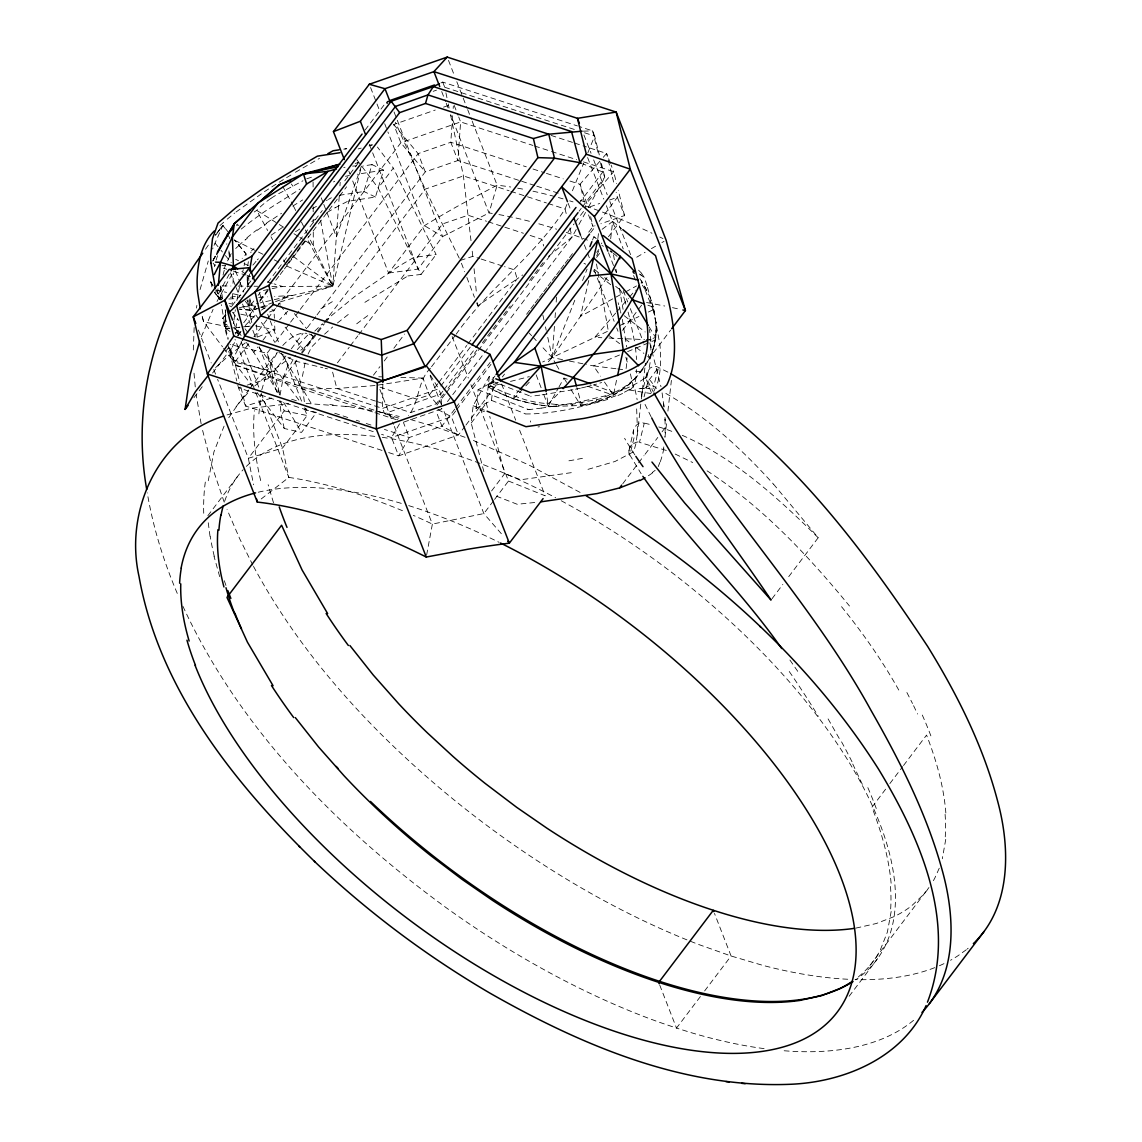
<?xml version="1.0" encoding="UTF-8"?>
<svg xmlns="http://www.w3.org/2000/svg" width="1142" height="1142" viewBox="0 0 1142 1142"><rect width="100%" height="100%" fill="white"/><g stroke="black" fill="none" stroke-linecap="round" stroke-linejoin="round"><path stroke-width="0.75" stroke-dasharray="5 3.75" d="M248.199 282.488L247.814 286.799L247.2 274.237M665.229 427.893L664.929 436.715M382.827 384.197L382.541 408.422L384.554 413.604L397.759 419.428M211.87 286.899L210.456 278.348M212.598 373.034L232.254 347.068L232.297 344.427M232.611 293.708L232.226 304.043A104.636 48.863 -77.3 0 1 228.172 303.044M232.997 283.373L233.382 273.038M258.891 413.832L260.89 394.333M220.791 286.813L220.92 300.132M554.027 406.438L580.721 405.467C621.548 400.685 660.775 365.197 655.879 321.958L653.438 307.169L651.054 300.189A92.716 50.591 45.9 0 0 645.044 287.099L639.263 277.706M280.047 395.189L283.059 378.416L296.863 360.187M339.217 196.424L332.807 286.185L277.449 302.758M339.959 185.846L340.202 182.32M452.66 115.727L450.79 142.265L457.899 160.508L519.995 180.721M453.174 108.49L453.345 106.078M554.441 326.355L552.2 357.574L555.554 363.427M555.055 317.69L555.554 310.752M556.183 302.088L556.554 296.877M655.694 322.729A86.92 64.923 -52 0 0 654.009 313.179L653.624 308.326M194.154 327.511L193.241 352.05M302.402 376.432L305.499 360.815M218.008 288.812L217.365 295.864A104.636 48.863 -77.3 0 0 221.591 299.632M587.987 469.348L614.967 461.496L633.724 451.704L636.137 442.882L637.507 431.705L636.565 406.552M891.174 911.459L887.391 932.072L880.239 950.158A391.806 180.75 37.1 0 1 856.286 978.494M945.747 839.37L942.307 858.755M582.135 402.612L581.878 405.21L583.833 404.768M245.973 255.394L246.115 254.024L234.424 239.877L246.115 253.938L242.175 258.406M233.582 323.8L233.853 321.316M484.394 411.691L476.014 408.408L478.113 389.65L493.587 381.642L530.473 396.231M476.014 408.408L491.488 400.385L493.587 381.642M208.258 480.739L213.939 451.875L224.075 426.137M483.837 471.546L471.203 423.068L473.159 405.738L489.333 376.275L493.63 377.959M487.434 407.523L486.292 403.126L489.333 376.275M495 375.961L488.576 384.44L488.291 387.067C507.091 398.33 528.503 404.111 550.173 406.324M553.556 406.424L548.231 406.252L546.504 393.405M597.866 238.592L598.437 233.568M610.67 238.792L612.64 221.462L621.648 228.7M598.451 400.813A80.497 35.202 -10.5 0 0 613.44 395.232L616.78 378.987M641.204 283.43L641.49 280.789L648.313 293.694M644.645 365.583L642.161 369.351L641.861 371.992L634.966 371.121M640.776 404.082L637.179 435.844M641.361 398.943L645.416 363.227M646.715 362.442L649.441 358.802A74.444 45.523 -40.7 0 0 655.18 340.059L655.879 334.263M664.944 437.429L666.814 420.927M667.913 411.106L671.396 380.386M653.438 310.838L644.802 289.097L645.044 287.099M233.996 320.074L235.352 309.753M593.897 384.997L613.739 392.605A80.197 77.299 -79.6 0 1 599.336 399.058L572.328 404.182A92.716 91.917 -40.1 0 1 556.211 404.454L555.968 406.466L550.658 406.352M666.3 450.448L639.477 442.354L644.117 423.853C640.762 418.386 629.328 429.863 634.552 435.673L629.87 455.058L641.133 473.702M241.105 335.52L235.809 328.511L237.436 318.19M196.438 308.097L196.881 305.385M663.816 446.879L663.573 448.321M236.851 300.574L239.763 285.486M426.637 554.969L432.375 524.092L394.133 426.009M656.65 388.366C649.755 381.1 639.149 389.907 642.232 398.287M249.084 276.835L249.713 273.994M244.731 262.631L244.088 265.658M239.806 285.3L240.377 282.574M261.718 389.964L268.042 369.294L277.549 352.036M243.246 269.541L242.846 271.325M628.957 450.519L633.453 430.891M588.744 280.475L580.464 316.363L552.2 357.574L547.618 362.514M493.658 379.972L488.291 387.067A111.873 49.534 20.4 0 0 513.5 398.929L514.228 395.803L518.911 390.65M200.078 289.554L208.272 260.99M360.601 169.53L332.807 286.185L260.105 302.93M667.899 372.135L656.407 366.454L653.352 366.439L650.141 368.024L647.071 372.449L642.075 393.276M571.928 405.824L572.328 404.182M644.059 396.874L647.942 381.485L658.591 367.41L653.538 386.753M283.102 378.273L287.841 365.74M430.463 368.181C417.372 380.928 419.728 401.47 408.565 415.517M339.231 195.325L363.884 191.499L372.007 164.591L383.569 170.129L375.461 197.038L349.88 200.992M224.403 268.327L225.345 265.515M647.071 372.449L646.843 379.101L653.167 391.606M361.414 166.104L336.405 236.951L326.94 212.512M629.37 448.949L629.656 448.221A14.175 12.562 34.1 0 1 632.782 444.081L633.41 443.596M646.857 375.946L646.886 375.861A83.523 71.475 6.5 0 0 649.884 363.855L650.226 361.843A129.489 110.817 6.5 0 0 650.94 351.765L650.769 342.472A206.574 176.782 6.5 0 0 650.283 335.976L649.527 329.438M659.876 462.424L658.22 466.621M201.32 336.804L213.083 309.396M212.64 248.927L212.997 248M650.169 302.444L651.054 300.189M939.252 868.206L934.813 878.07A395.617 182.534 37.1 0 1 932.514 882.166M574.811 300.232L552.2 357.574L542.621 362M582.563 280.575L587.088 269.098M592.541 240.034L593.84 236.765L597.08 238.492M596.738 255.779L599.222 249.527M601.491 243.803L601.82 242.989M214.054 245.316L222.876 225.402L228.657 232.583M566.889 204.432L565.047 209C534.856 256.065 487.991 288.583 456.229 334.135M572.442 190.757L583.548 163.406M587.859 152.771L594.654 136.055L592.627 130.873L579.151 126.491M308.055 354.106L311.666 346.925L320.388 338.089M232.254 347.068L236.151 339.345M241.704 341.758L232.64 359.644L234.667 364.84L302.13 389.008L373.277 412.148M217.009 301.445L232.74 272.867M213.154 260.176L215.167 256.365M596.01 401.57L596.952 399.814M229.356 273.966L217.365 295.864L215.367 293.565A92.716 30.477 -76.2 0 1 214.639 292.495M576.196 229.499L572.113 236.965L447.336 401.798M578.923 224.517L585.732 212.069M588.458 207.102L604.817 177.224L601.434 163.506M513.943 399.043A105.349 43.025 9.9 0 0 548.231 406.267L558.153 388.437M558.98 386.967L563.948 378.059L568.902 379.772M213.097 260.419L215.767 255.808M399.514 423.839L391.535 437.586L398.658 455.829L458.442 434.974L464.865 426.48M228.743 417.729L238.464 403.654L248.942 391.706M238.293 335.648L241.333 330.894M311.538 339.488L311.852 338.974A8.508 2.313 -44.4 0 0 312.894 335.691M642.161 369.351L631.869 382.013A74.444 36.33 -25.3 0 1 613.425 395.232L587.045 386.067M645.059 364.955L645.887 363.698M287.741 311.252L279.59 319.774M205.503 249.227L210.214 242.432M607.002 277.549L580.464 316.363L624.074 292.723M231.255 253.738L230.527 254.723M215.524 234.981L216.281 233.982M217.037 232.954L218.779 230.627M219.021 230.299L222.833 225.431M215.453 235.295L216.124 234.41M216.794 233.539L222.861 225.488L227.144 230.955M225.688 314.221L222.476 318.475L227.558 339.06M232.069 305.799L251.426 280.218M365.112 130.031L385.496 103.094M226.644 320.831L224.489 323.657L228.314 339.103M253.824 301.003L249.541 306.656A115.385 70.005 -72.5 0 1 239.563 306.042M258.092 295.35L260.233 292.523M267.728 282.631L322.301 210.542M344.77 180.85L358.674 162.478A113.572 12.034 -11.9 0 0 356.39 162.649M267.371 305.77L252.282 310.281A111.873 17.63 -6.9 0 1 239.377 309.125L252.282 310.281L255.508 306.027M259.805 300.332L267.328 290.396M286.699 264.816L289.925 260.547M290.996 259.134L296.306 252.111M297.363 250.726L300.517 246.544M301.574 245.145L304.743 240.976M235.138 334.035L239.42 328.382M243.717 322.715L255.494 307.141M259.776 301.474L268.356 290.154M275.85 280.247L279.076 275.993M280.147 274.58L283.359 270.34M284.429 268.927L287.641 264.673M288.712 263.26L291.924 259.006M292.994 257.592L296.221 253.353M297.291 251.925L346.583 186.817M225.83 351.194L231.098 344.227M237.422 335.862L241.647 330.295M193.926 397.702L202.776 386.025M248.685 343.785L234.752 362.2L239.749 382.427M266.9 319.731L254.038 336.719L258.092 333.892M267.97 318.304L275.465 308.397M276.535 306.984L400.842 142.779L460.626 121.923L532.957 145.448M277.663 392.363L253.824 352.336L257.849 347.025M262.874 340.373L268.912 332.393L260.333 321.045M407.88 275.95L421.055 274.451L378.202 188.002L393.305 168.074L377.417 147.047M270.254 349.052L267.028 353.292L272.938 377.217L280.061 395.46L274.151 371.55L267.028 353.292L230.099 344.527M275.607 341.972L289.54 323.557M290.61 322.144L299.19 310.824M300.26 309.396L418.158 153.642L450.79 142.265L526.305 166.832M236.109 406.723L248.785 389.979M249.841 388.58L277.32 352.278M285.943 355.961L274.151 371.55L234.752 362.2L228.928 347.268M291.296 348.881L303.087 333.307M307.369 327.654L315.949 316.32M317.019 314.906L425.267 171.885L457.899 160.508L460.626 121.923L458.684 116.941M301.517 352.507L323.015 324.1M324.1 322.672L425.167 189.158L463.409 175.925L509.146 190.814M302.159 353.178L324.442 323.743M325.499 322.344L331.665 315.478L355.89 295.592L398.986 266.115L413.789 257.421L436.13 254.538L393.305 168.074M280.375 401.028L284.23 410.892L248.371 458.27A748.21 48.535 72.5 0 0 252.496 479.212L253.624 484.75M352.692 180.964L388.58 273.038L424.439 225.659A748.21 526.533 -17.2 0 1 460.226 204.761L497.141 185.19A400.685 184.861 37.1 0 1 510.745 187.017M207.844 515.727L237.408 476.657M337.404 362.87L349.209 347.282M350.28 345.869L357.789 335.934M358.873 334.52L442.582 223.932L468.034 215.238L486.506 221.248M304.571 408.879L307.169 415.531L282.531 448.078L248.371 458.27L217.608 379.344M388.58 273.038L418.001 269.098L442.639 236.565L489.004 212.954A400.685 184.861 37.1 0 1 492.288 213.454M257.078 392.491L284.287 428.493L301.502 432.404L316.577 412.476M421.055 274.451L436.13 254.538M373.491 375.147L379.929 366.639M384.212 360.986L388.508 355.319M393.862 348.239L404.582 334.064M431.533 366.753L455.158 335.548M437.814 383.712L429.249 395.046L416.759 399.129L380.029 387.181M438.899 382.299L466.764 345.469M467.835 344.056L517.155 278.905L522.708 274.951M440.855 385.996L470.875 346.326M579.208 203.219L602.79 172.042L600.249 161.75M442.868 391.178L440.726 394.019L384.554 413.604M443.952 389.765L475.043 348.681M579.08 211.241L581.221 208.401M582.292 206.988L604.817 177.224L602.79 172.042L582.82 163.848M443.724 393.933L436.215 403.854L410.749 412.548L377.174 401.627M448.021 388.266L476.985 349.98M482.352 342.885L510.26 306.027M529.574 280.504L544.606 260.661M436.943 405.053L445.523 393.719M446.593 392.306L574.126 223.803M575.211 222.39L583.776 211.056M454.773 409.136L441.911 426.123L409.279 437.514L384.44 429.421M455.844 407.723L490.146 362.414M526.59 314.264L529.802 310.024M530.873 308.597L534.085 304.357M535.155 302.944L538.382 298.69M539.452 297.277L542.664 293.023M543.735 291.61L546.947 287.356M548.017 285.943L551.229 281.703M552.314 280.29L555.526 276.036M556.597 274.622L559.808 270.368M560.879 268.955L564.091 264.701M565.176 263.288L568.388 259.048M569.458 257.621L572.67 253.381M588.744 232.14L593.041 226.473L595.011 225.788M455.615 411.063L451.333 416.73L391.535 437.586L381.556 434.331M456.686 409.65L490.974 364.355M590.628 232.697L594.911 227.03M599.193 221.377L617.408 197.309L616.166 192.256M465.936 425.067L498.083 382.599M502.38 376.931L504.521 374.105M596.666 252.353L598.808 249.527M608.458 236.779L624.531 215.553L618.279 190.271M471.203 423.068L486.292 403.126M596.595 257.407L600.621 252.082M491.588 490.946L504.664 473.673L489.732 416.345M493.501 500.838L483.851 513.572L432.375 524.092A400.685 184.861 37.1 0 0 413.318 515.356M494.572 499.425L508.49 481.025L470.918 384.668M622.533 330.366L637.536 310.553M638.606 309.139L641.818 304.885M647.671 356.432L649.555 357.946L670.639 330.081M622.79 483.708L644.002 455.672M645.073 454.273L657.806 437.443M662.046 431.847L665.229 427.636L664.901 416.716M772.021 598.736L782.827 584.447M788.722 576.667L818.2 537.725L773.791 484.465M700.389 996.552L676.507 1028.086L660.618 1022.69A470.29 216.966 37.1 0 1 545.876 970.686A464.551 214.339 37.1 0 1 445.837 907.462C336.919 827.979 238.307 727.754 181.764 603.761M704.643 990.913L731.08 955.997L714.478 913.414M885.607 789.193L871.946 807.237C881.71 832.803 889.504 859.483 891.402 886.906M889.875 783.569L902.665 766.653M903.522 765.525L926.562 735.091C936.497 760.615 944.106 787.366 945.976 814.803M869.89 965.59L928.946 887.534M849.12 996.281L877.641 958.595M245.245 325.57L256.95 313.436M654.009 391.092L657.821 382.285A104.093 89.133 7.2 0 0 659.419 374.59L659.748 372.378A139.681 119.639 5.7 0 0 660.576 361.443L660.404 351.565A215.481 184.604 5.8 0 0 659.919 344.727L653.338 308.54M229.656 255.808L228.714 249.855L229.314 256.251L231.469 257.278M229.428 238.635L229.97 237.979L227.244 234.353M599.935 161.179L580.008 184.305L585.917 208.229M603.262 157.325L606.588 153.471L583.034 145.819M615.638 313.108L594.725 337.404L552.2 357.574L541.294 345.969M616.794 311.766L628.414 298.276M629.585 296.92L635.395 290.182M297.277 349.609L300.817 345.612M307.812 344.327L308.369 343.685A14.175 3.797 -44.5 0 0 311.452 339.574M282.759 345.512C288.883 338.931 297.22 331.994 306.855 333.35M252.867 265.087L253.367 264.544A20.028 8.822 -64.5 0 0 255.266 262.26A15.545 6.823 -64.4 0 0 256.479 260.604L257.021 260.076M513.5 398.929L523.55 388.251M525.82 385.853L530.416 380.971M493.986 379.801L488.576 384.44A115.385 112.987 -73.9 0 0 514.228 395.803A104.636 104.193 44.2 0 0 548.531 403.668L560.679 391.135M630.941 389.122L632.154 387.795A20.028 12.262 -80.5 0 0 633.839 385.425A15.545 9.521 -80.6 0 0 634.809 383.669L635.823 378.773A98.084 83.851 4.2 0 0 636.537 372.449L636.651 370.65A140.98 120.438 8 0 0 636.636 369.594M215.581 367.596L228.828 355.619L245.287 342.871M314.807 331.066L322.458 323.786M235.68 248.528L238.521 245.858M254.709 386.01L269.512 373.177L290.382 357.503M226.002 315.221L222.476 318.475L224.489 323.657L228.9 325.998M219.978 225.545L225.988 220.22M324.599 334.149L332.679 326.997M326.655 319.96L328.468 318.332M257.293 259.834L258.377 258.863M245.33 239.863L247.329 238.193M227.215 219.178L234.695 213.054M241.276 229.057L241.504 228.871A129.489 60.041 -37.1 0 1 250.769 221.562L259.519 215.167A206.574 95.785 -37.1 0 1 265.715 210.856L300.003 189.072M967.274 948.973L968.173 948.231M337.461 322.972L350.837 312.451M548.331 256.522L572.113 236.965L569.615 227.087M913.586 1020.306C899.939 1031.726 883.523 1039.477 866.464 1044.302A464.551 214.339 37.1 0 1 793.861 1051.397A470.29 216.966 37.1 0 1 782.056 1050.583M655.165 470.318L652.196 472.574M261.218 498.954L288.84 477.399A400.685 184.861 37.1 0 1 405.41 511.944M966.36 949.701L957.738 955.911A464.637 214.368 37.1 0 1 950.529 960.265M235.966 212.055L263.745 192.156A345.07 160.008 -37.1 0 1 288.755 176.325L294.079 173.099M257.364 230.27L266.643 223.447M645.687 377.488L645.715 377.474A5.225 4.468 6.5 0 0 646.786 376.103M602.134 229.285L612.64 221.462M271.139 235.209L283.858 226.487M300.789 350.194L302.958 348.695L285.1 327.197M270.911 198.394L269.512 199.379A80.497 71.361 -42.6 0 0 256.707 210.399A74.444 65.08 -14.2 0 0 254.209 212.012M364.883 302.33L407.88 275.95M273.166 218.907L279.733 214.468M476.628 302.93L477.713 305.756L517.155 278.905L514.557 269.912L504.536 266.657M271.196 198.208L271.739 197.837A86.92 77.056 -42.6 0 1 281.746 192.056L302.973 180.779M261.39 310.124L263.888 308.554M280.618 213.882L281.517 213.297M295.535 231.712L300.16 228.757M292.737 206.074L302.644 199.95M311.78 221.534L314.992 219.578M295.421 172.299L319.475 158.367M312.551 208.615L316.434 206.331M636.736 257.193L645.116 252.282M327.169 212.369L335.334 207.644M651.411 248.628L655.608 246.201M629.271 389.993L650.997 393.547M335.106 207.787L348.339 200.978M661.903 242.575L664.016 241.362M326.426 200.549L327.411 199.993M328.396 199.422L331.351 197.752M333.521 181.921L334.763 181.221M264.387 308.254L265.401 307.698M625.63 291.867L636.522 285.957M440.969 82.938L442.725 82.096L577.467 125.934M607.358 331.437L594.725 337.404L601.834 337.718M619.978 325.47L638.92 316.52M648.399 312.037L653.138 309.796L653.438 307.169L647.071 304.914M622.576 393.49L616.18 396.274M497.869 382.641L488.291 387.067L500.253 384.026M345.455 176.325L349.352 175.44M619.492 355.019L593.526 365.897L588.358 364.855M627.615 351.622L655.208 340.059A80.497 60.126 -52 0 0 655.822 325.07L655.879 321.958L656.036 324.257A80.183 52.232 55.4 0 1 655.508 337.418L649.056 339.945M269.598 312.023L274.037 310.21L274.38 318.275M257.678 336.961L274.879 329.91L274.551 322.158M622.476 390.007L611.941 393.79A206.574 176.782 6.5 0 1 604.889 395.946L576.639 402.598L541.693 408.079M306.727 178.809L313.065 176.667A104.793 81.51 -71.8 0 1 314.749 175.797M252.282 310.281L273.852 302.259M275.507 301.645L292.109 295.478L274.551 296.463M433.189 91.317L436.487 90.161M393.719 124.521L418.158 153.642L425.267 171.885L400.842 142.779L393.719 124.521L435.245 110.046M443.553 107.148L450.191 104.836M441.611 404.211L440.726 394.019L438.714 388.822L382.541 408.422L232.64 359.644L229.685 347.639M589.857 206.859L599.693 203.447M609.543 200.036L617.408 197.309L624.531 215.553L600.906 223.746M488.576 384.44L496.784 381.585M403.768 422.069L442.011 408.836L441.925 407.908M607.601 399.429C581.007 407.237 553.099 414.089 525.406 413.961M460.34 260.419L472.817 256.336L479.497 258.506M601.62 382.527L599.878 383.084M227.03 414.903L251.14 408.265L288.783 403.783M240.619 387.124L238.464 387.78L237.222 382.727M247.086 385.139L272.938 377.217M271.439 398.101L245.573 406.024L238.464 387.78L373.234 431.633M355.248 163.463L358.674 162.478L355.219 163.192M596.524 384.083L593.597 384.911M358.117 148.945L361.229 148.089M369.052 145.962L372.164 145.105M591.342 385.525L586.788 386.695M510.517 381.414L529.317 376.632M586.132 386.853L581.506 387.937M239.292 307.769L258.363 303.329M580.436 388.18L574.041 389.55M230.513 297.32L240.919 295.164M263.459 290.468L270.411 289.026M272.139 288.669L282.545 286.499L332.807 286.185L320.545 220.092M572.97 389.765L539.98 395.146M571.3 472.66L520.781 479.754L504.664 473.673M855.958 928.089L876.271 923.521L894.314 916.526A390.378 180.122 37.1 0 0 911.787 905.677L923.65 894.443A395.617 182.534 37.1 0 0 928.689 888.033M369.351 145.177L372.321 144.72M372.007 164.591L362.828 166.033M383.569 170.129L357.246 174.226M378.016 385.082L422.954 378.102L429.249 395.046L438.028 405.41M343.699 149.145L346.768 148.688L342.143 149.388M529.831 409.507L529.859 409.507A2.784 2.384 6.5 0 1 529.174 409.521L528.789 409.493A5.039 4.311 6.5 0 1 528.132 409.407M539.852 395.161L530.673 396.317M541.551 408.094L529.959 409.493M538.025 426.937L539.495 426.751M245.216 326.698L250.512 326.112L245.202 326.698L247.414 326.455M243.446 326.883L248.742 326.312L246.087 326.598M246.972 326.512L248.756 326.312M534.713 502.509L517.212 504.279L493.373 494.986M228.614 328.411L229.471 328.325L226.873 328.582M227.743 328.496L229.913 328.282M236.394 327.568L239.92 327.24L232.897 327.897M375.019 385.539L336.876 388.508L302.13 389.008L295.064 361.029L287.713 357.132M228.885 299.004L237.664 298.505M258.734 297.334L267.528 296.849M640.277 388.637L643.803 388.48L643.032 388.508M641.461 388.58L642.247 388.551M639.092 388.694L640.676 388.623M648.442 388.294L649.955 388.237L646.9 388.351M583.376 131.159L592.627 130.873L598.565 154.884M652.981 388.18L653.738 388.152M278.348 303.915L280.732 303.986M221.976 265.643L225.488 265.658M222.033 285.943L230.927 286.028M238.05 286.085L252.296 286.228M254.066 286.242L257.635 286.271M271.867 286.399L282.545 286.499L274.094 283.887M306.085 403.44L349.038 406.666L377.074 411.448M238.906 225.231L236.465 225.16A76.728 6.381 -47.3 0 0 237.522 224.075M378.744 376.76L381.899 376.846M400.842 377.431L422.954 378.102M608.957 338.018L644.531 339.588M646.315 339.659L655.208 340.059M556.211 404.454L548.531 403.611M329.767 404.525L333.207 404.925M345.726 406.281L349.038 406.666M615.966 368.723L593.526 365.897L600.492 376.161M617.694 368.937L624.603 369.808M284.23 410.892L307.169 415.531M646.558 302.516L664.715 306.013M378.759 411.777L399.272 416.459M562.535 359.644L552.2 357.574L546.59 332.008M569.415 361.043L586.631 364.512M215.767 289.84L226.559 292.423M251.625 305.499L255.266 306.256M255.465 325.841L274.879 329.91M233.339 312.637L234.353 312.837M235.081 332.536L241.376 333.849M230.042 331.508L225.93 328.568L225.788 324.014M261.304 307.498L264.858 308.254M233.182 293.808L241.005 295.478M240.776 314.178L255.68 317.348M229.071 327.069L203.647 321.816L201.749 314.906L203.647 321.816L222.533 346.811M271.896 309.739L274.037 310.21M234.139 328.154L235.809 328.511M254.181 336.562L255.651 336.876M672.495 307.641L680.247 309.368M304.7 407.751L306.413 410.007L315.806 412.276M295.064 361.029L318.175 366.611M320.488 367.167L322.801 367.738M325.099 368.295L327.411 368.852M410.421 419.485L437.229 427.451L465.122 437.343M223.404 268.199L226.773 269.241M233.539 271.339L245.373 274.994M247.057 275.522L250.441 276.564M267.342 281.788L272.41 283.359M444.752 87.292L576.125 130.031M584.547 132.772L594.654 136.055L599.307 154.927M551.072 135.413L572.941 142.536M574.626 143.078L581.349 145.262M534.642 146.005L549.773 150.93M551.458 151.472L576.696 159.68M583.419 161.864L613.697 171.728L616.609 183.519M533.014 169.016L544.763 172.842M546.447 173.384L563.234 178.851M569.944 181.036L580.008 184.305L588.387 207.687M521.666 181.264L535.098 185.632M536.783 186.175L558.595 193.269M580.407 200.378L587.131 202.562L613.697 171.728L611.113 165.09M510.845 191.356L546.404 202.933M548.103 203.49L565.047 209L566.703 215.581M488.176 221.791L523.436 233.268M530.159 235.452L541.908 239.278L543.663 246.015M481.167 259.048L502.88 266.115M375.49 401.07L336.876 388.508L332.479 371.65M398.858 418.186L234.667 364.84L229.999 345.969M374.961 412.705L396.988 419.871M291.653 399.243L298.276 401.399M334.734 413.247L349.638 418.1M356.261 420.256L359.587 421.341M366.211 423.496L372.834 425.652M382.013 450.419L245.573 406.024L240.163 384.112M388.665 452.575L398.658 455.829L409.279 437.514L403.469 422.583M508.49 481.025L545.205 495.814L518.282 426.751M478.113 389.65L527.504 409.193M473.159 405.738L484.322 410.121M491.488 400.385L523.607 413.104M473.402 440.455L528.989 465.037L582.249 493.572M309.111 333.992L311.252 335.049M286.928 266.143L332.807 286.185L308.554 236.308M682.288 435.33C734.749 458.427 777.945 497.841 818.2 537.725M675.193 454.059L692.709 462.539M375.461 197.038L363.884 191.499M235.695 259.348L238.507 260.719M234.724 240.32L256.864 251.283M258.449 252.054L263.202 254.409M274.266 259.876L279.019 262.232M523.992 413.233A7.295 3.483 16.8 0 1 524.392 413.433L524.735 413.632A5.639 2.598 17.2 0 1 525.12 413.832M244.102 263.502L248.285 265.601M234.781 329.11L240.662 332.222M278.891 352.464L286.242 356.361M585.703 264.13L583.976 263.359M437.9 409.535L451.333 416.73L458.442 434.974L441.911 426.123L436.087 411.206M665.829 393.419C706.884 416.958 742.086 449.334 773.648 484.308M707.084 470.847C762.314 506.677 807.965 555.326 849.462 605.988M283.53 227.187L256.722 210.399L267.628 230.527M293.965 233.725L298.433 236.522M299.918 237.45L304.386 240.248M305.87 241.176L313.322 245.844L313.265 231.655M241.861 271.525L245.958 274.208M624.217 315.72L645.187 331.994M624.988 338.831L630.669 343.128M609.129 335.648L619.621 343.656M293.151 256.293L332.807 286.185L306.841 238.193M639.748 274.066L641.204 275.165M311.923 335.491L312.58 335.991L311.109 334.178M639.805 274.137L643.331 276.878M636.337 347.496L643.888 353.42M618.093 288.284L615.681 286.371M638.564 270.169L641.19 272.838M610.756 284.743L600.435 276.535M604.66 277.592L610.028 281.874M598.337 272.524L594.154 269.184M593.326 270.854L595.681 272.738M593.84 236.765L596.252 238.707M441.283 408.222L442.011 408.836M529.16 333.079L531.587 335.648M532.8 336.947L536.44 340.816M214.396 292.124L220.092 299.49L215.553 291.695M220.092 299.49L217.465 296.335M501.352 533.728L483.851 513.572L443.053 408.907M215.067 243.203L218.022 246.715M220.963 250.241L222.433 251.997M225.388 255.523L231.284 262.574M294.379 313.579L306.684 328.739M356.747 159.609L361.029 165.29M362.114 166.703L378.202 188.002M282.802 186.574L292.68 204.504M245.302 301.16L259.248 319.617M213.126 263.174L214.953 265.586A80.497 46.437 3.3 0 0 214.41 266.743M210.399 282.245L213.126 285.857M215.867 290.225L222.119 298.49M232.511 312.251L238.764 320.502M245.03 328.796L248.242 333.05M258.934 347.197L299.561 400.956M246.401 342.529L253.824 352.336M223.589 348.196L252.068 385.882M652.567 383.512L650.298 380.457M225.93 328.568L225.93 326.384M210.399 281.674L212.94 285.186M641.419 273.166L644.516 277.791L647.457 287.37M291.367 184.005L292.923 186.203M789.907 660.019L798.815 672.881M604.475 382.028L613.44 395.232M619.778 289.269L622.775 293.994L625.231 302.002M642.375 285.157L644.802 289.097M563.948 378.059L566.603 382.384M571.014 389.593L580.721 405.467L581.021 402.826L576.838 387.566M430.377 375.118L438.714 388.822M649.127 326.897L655.508 337.418M268.912 332.393L274.879 342.4M281.574 353.663L312.109 404.967M283.63 402.369L301.502 432.404M828.093 718.903L841.083 741.7M556.397 364.883L558.923 369.28M270.982 236.722L272.652 239.82M283.573 259.948L286.085 264.587M253.51 566.403C299.318 651.568 365.112 724.556 438.471 786.966A464.637 214.41 37.1 0 0 600.449 898.683A471.218 217.38 37.1 0 0 699.118 944.662L731.08 955.997L762.199 965.19A471.218 217.394 37.1 0 0 848.406 979.279M906.891 692.523L912.515 703.501M252.839 565.147L239.806 538.995L227.044 509.475M651.083 416.744L644.83 403.968M293.48 206.102L295.864 210.87M301.417 221.991L304.586 228.357M305.385 229.942L307.769 234.71M852.746 764.027L863.095 785.967M913.586 705.685L917.554 714.035M459.227 258.135L425.167 189.158L395.446 122.308M177.267 593.412C163.591 561.165 153.085 527.461 147.275 492.873M235.537 271.011L239.363 280.732M239.991 282.36L243.817 292.081M247 300.175L249.541 306.656L249.356 299.846M610.47 163.434L606.588 153.471L607.83 158.538M583.933 134.97L591.056 153.256M593.654 159.894L607.258 194.811M609.857 201.463L630.598 254.666M587.602 157.525L603.79 199.065M606.388 205.703L623.232 248.899M633.596 275.479L635.537 280.461M608.529 252.71L614.296 267.514M614.938 269.155L616.223 272.453M623.275 290.525L627.757 302.045M630.327 308.611L643.788 343.142M648.271 354.648L649.555 357.946M588.515 214.867L593.041 226.473L590.5 216.223M568.159 203.362L570.743 210M580.464 234.924L583.705 243.232M584.347 244.888L589.529 258.178M594.068 269.812L614.139 321.316M616.737 327.954L618.022 331.28M448.492 60.383L454.245 75.158M456.814 81.739L462.567 96.513M463.209 98.155L467.049 108.005M467.692 109.646L471.532 119.496M472.174 121.138L497.141 185.19L489.004 212.954L450.762 114.857M454.159 105.335L458.042 115.285M442.725 82.096L444.623 86.963M441.697 91.588L445.58 101.567M446.222 103.223L448.178 108.219M501.609 384.012L515.713 420.17M394.061 111.959L396.645 118.611M397.288 120.267L442.639 236.565L424.439 225.659L387.895 131.944M370.593 87.563L376.36 102.352M377.003 103.993L379.558 110.574M384.697 123.736L387.252 130.302M452.132 336.505L468.334 378.031M369.423 144.506L372.007 151.144M372.663 152.814L418.001 269.098M430.091 375.689L442.397 407.251M348.838 171.1L350.123 174.383M659.733 985.075L676.507 1028.086L692.195 1032.968A470.29 216.966 37.1 0 0 766.496 1048.941M379.872 389.436L393.49 424.339M259.234 292.595L265.072 307.541M267.656 314.193L269.598 319.175M270.24 320.831L279.319 344.099M283.844 355.719L301.988 402.241M230.384 272.795L235.509 285.943M236.151 287.584L239.991 297.448M242.561 304.029L250.255 323.757M252.825 330.338L255.38 336.919M259.234 346.783L277.82 394.461M233.311 321.816L238.492 335.106M241.076 341.743L260.519 391.592M261.161 393.248L282.531 448.078L288.84 477.399L235.038 339.402M198.38 330.024L211.199 362.899M213.754 369.48L216.966 377.702M321.259 197.851L323.157 202.734M323.786 204.375L326.312 210.885M536.169 374.89L541.251 388.094M543.792 394.689L548.231 406.252M461.425 263.245L464.68 271.753M466.85 277.42L474.444 297.263M651.325 392.662L645.601 377.545A82.267 70.404 6.5 0 1 635.923 383.741L632.625 385.496A125.106 107.062 6.5 0 1 622.476 389.993M224.203 502.18L211.47 464.694L202.191 428.807M273.509 502.794L268.142 484.708M219.678 576.624L213.997 556.211M649.812 342.843L660.99 386.71M647.471 287.413L653.024 307.255M625.845 357.203L628.014 364.755M625.288 302.187L625.859 304.157M284.287 428.507L281.118 414.603L279.89 400.956M306.413 410.007L305.97 408.408M618.165 302.73L618.707 304.671M225.217 309.696L225.488 312.68M226.002 328.668L224.531 322.943M628.086 312.08L629.685 318.175M619.221 306.613L620.263 310.638M251.497 305.485L250.398 300.974M629.842 318.818L634.795 342.8M620.449 311.395L620.877 313.094M608.243 160.223L614.496 185.504M251.782 322.572L250.969 319.132M227.643 343.942L236.794 381.028M630.427 373.934L633.953 389.879M224.517 322.872L221.305 304.614M250.398 300.917L249.884 298.647M250.955 319.075L247.942 299.846M622.347 319.389L626.673 346.94M542.85 314.978L543.977 320.088M545.476 326.897L546.219 330.309M445.922 92.83L447.079 98.369M448.249 103.908L449.12 108.062M450.59 114.985L463.409 175.925L471.032 240.919M201.135 423.825L196.196 394.732M304.343 401.684L302.216 385.111M222.69 298.961L220.934 288.012M613.497 254.823L614.896 262.846M616.023 269.255L616.594 272.467M619.407 288.483L623.075 309.325M608.001 329.239L596.424 263.545M662.089 392.877L664.044 407.408L663.716 403.983M210.028 536.383L208.215 522.465M635.437 347.211L636.608 359.53M663.802 404.796L664.059 407.023M472.217 251.197L473.131 259.434M195.253 386.895L194.012 373.034M474.044 268.698L476.485 293.408M477.399 302.673L477.713 305.756M664.958 417.43L665.272 420.784L664.987 417.587M530.559 420.927L530.63 422.069M256.593 324.87L257.121 337.19M225.631 317.248L225.702 319.532M220.449 285.957L220.791 297.819M248.699 276.007L248.942 284.515M225.673 319.489L225.545 314.964L225.731 321.744L225.417 310.496A2.784 1.285 -37.1 0 0 225.545 310.71M247.286 279.205L247.514 287.998M247.2 276.207L247.429 284.943M313.079 181.992L313.108 187.317M313.179 206.816L313.194 212.141M313.222 219.235L313.236 222.79M561.207 500.738A400.714 185.132 37.2 0 1 855.672 979.807M224.703 501.152A400.714 185.132 37.2 0 1 243.189 469.647M246.372 466.379A400.714 185.132 37.2 0 1 375.975 436.515M382.327 437.343A400.714 185.132 37.2 0 1 555.669 497.784M258.263 492.216A400.714 184.619 37.1 0 1 402.427 503.708M408.693 505.62A400.714 184.619 37.1 0 1 499.14 542.35M943.963 963.648A464.637 214.368 37.1 0 1 939.409 965.732M934.713 967.659A464.637 214.368 37.1 0 1 855.044 979.593M922.293 715.063A526.091 261.375 33.2 0 1 931.016 736.247M945.091 814.346A441.997 202.891 37.6 0 1 945.091 838.999M633.567 443.753A8.508 7.537 33.6 0 1 639.477 441.997M841.526 606.673A539.923 275.393 31.6 0 1 899.668 691.667M629.513 455.158A8.508 7.509 35.5 0 1 629.556 449.034M890.489 886.449A441.897 204.033 37 0 1 890.503 911.088M867.849 787.637A526.119 228.314 40 0 1 876.471 809.036M841.568 741.857A536.312 213.026 42.7 0 1 853.217 764.212M789.236 671.496A542.407 211.241 43.2 0 1 818.343 716.362M644.316 423.111A223.575 219.963 -50 0 1 652.382 425.124M658.777 426.951A223.575 219.963 -50 0 1 672.952 431.776M634.852 454.859A223.546 144.591 47.7 0 1 624.603 438.3M260.704 480.625A539.923 217.622 42 0 1 254.395 410.663M307.655 344.342A8.508 2.17 -44.4 0 1 302.93 348.795M225.959 585.432A526.119 258.563 34.4 0 1 223.304 577.709M214.268 556.282A536.312 277.449 31 0 1 210.256 536.469M203.719 513.243A542.407 282.731 30.3 0 1 205.674 479.569M280.19 305.813A223.575 61.739 -76 0 1 286.542 314.307M320.888 308.725A223.546 13.647 -30.4 0 1 332.322 301.659M655.479 337.418A76.728 59.869 66.3 0 1 648.813 359.33M633.396 379.701A76.728 68.691 80.3 0 1 613.725 392.577M596.038 401.584A86.492 37.829 -10.5 0 1 584.761 404.539M601.962 245.43A110.845 105.478 -79.6 0 1 603.433 246.315M613.24 253.196A110.845 105.478 -79.6 0 1 617.222 256.507M628.828 389.85A87.463 74.102 4.8 0 1 622.376 393.176M629.071 389.865A8.908 4.382 -18.5 0 1 629.627 389.565M630.341 389.65A9.992 4.297 -20.1 0 1 630.884 389.379M619.535 289.112A5.624 5.339 -71 0 1 619.135 288.912L618.85 288.769A7.295 6.923 -69.6 0 1 618.393 288.498M528.032 409.378A4.225 3.612 6.5 0 1 527.575 409.221M615.895 395.746A148.26 126.919 6.2 0 1 607.33 398.858M626.073 368.552A79.54 68.063 6.5 0 0 626.772 362.371L626.915 360.729A129.017 110.417 6.5 0 0 627.015 357.86M517.683 188.173A400.685 184.861 37.1 0 1 526.262 189.786M532.957 191.185A400.685 184.861 37.1 0 1 563.077 198.865M569.701 200.849A400.685 184.861 37.1 0 1 573.027 201.891M585.989 206.145A400.685 184.861 37.1 0 1 651.982 233.239M659.833 237.036A400.685 184.861 37.1 0 1 662.974 238.592M498.911 214.582A400.685 184.861 37.1 0 1 532.186 222.005M538.824 223.818A400.685 184.861 37.1 0 1 556.597 229.185M566.275 232.397A400.685 184.861 37.1 0 1 589.172 240.805M582.449 458.299A289.497 190.857 1.8 0 1 566.618 461.182M635.052 389.608A289.497 258.278 -15.4 0 1 637.15 399.786M663.845 448.392A104.065 92.816 24.9 0 1 660.005 462.481M652.496 472.916A104.065 91.96 30.2 0 1 646.957 476.628M299.475 385.925A289.497 137.354 -16.9 0 1 297.776 377.659M356.704 323.814A289.497 176.767 -43.6 0 1 369.751 314.221M298.348 345.184A104.065 35.074 -43.5 0 1 309.496 333.321M290.71 364.098A104.065 30.534 -43.4 0 1 295.65 355.29M227.601 260.904A94.115 42.811 -37.7 0 1 229.856 256.122M223.047 275.051A134.899 62.296 -37.1 0 1 224.931 268.127M221.077 287.912A214.496 99.668 -36.7 0 1 221.134 287.013M348.595 200.963A5.624 3.926 -71.5 0 0 348.924 200.992L349.224 201.021A7.295 5.082 -70.9 0 0 349.552 201.035M226.616 244.288A82.267 38.143 -37.1 0 1 226.858 243.76M247.343 282.902A148.26 69.091 -37.1 0 1 248.114 277.263M247.785 265.586A135.513 62.839 -37.1 0 1 248.385 261.689M250.797 252.739A77.328 35.859 -37.1 0 1 251.083 251.939M251.583 250.655A79.54 36.887 -37.1 0 1 253.924 248.599M266.471 223.147A215.481 101.167 -37.2 0 1 273.009 218.593M246.9 237.807A139.681 65.594 -37.1 0 1 257.021 229.813M238.407 245.801A104.093 47.693 -37.2 0 1 245.245 239.791M230.584 255.223A28.464 11.249 -67.2 0 1 229.685 256.308M214.981 265.586A74.444 55.887 2.1 0 1 215.153 264.459M216.166 260.019A74.444 55.887 2.1 0 1 217.637 255.694M212.683 261.061A76.728 2.455 -60 0 1 215.71 255.365M343.742 167.531A110.845 76.086 -75.2 0 1 345.027 167.246M352.607 166.118A110.845 76.086 -75.2 0 1 356.375 165.933M231.84 306.898A105.349 30.848 -1.1 0 1 229.542 305.828"/><path stroke-width="1.5" d="M382.856 382.47L381.242 339.574L273.352 304.471L268.855 285.4L399.629 112.644L425.509 103.451L533.4 138.553L548.802 134.214L582.063 131.202M344.356 159.58L333.45 131.63L360.358 121.252L384.982 88.705L433.917 71.632L577.452 118.34L586.303 154.199L426.209 365.711L377.288 382.784L376.318 428.949L426.266 557.039L467.777 549.259A748.21 526.533 -17.2 0 1 509.346 543.178L543.092 498.597M233.51 269.598L232.397 236.922L234.41 223.532L279.162 184.804L303.486 173.869L338.375 164.562A113.572 12.034 -11.9 0 1 339.802 164.377M188.03 405.496L185.09 409.393L190.243 374.39L199.764 341.101M218.336 285.286L220.463 262.36L232.397 236.922L258.092 202.976L303.486 173.869L337.975 166.746M619.792 258.863L620.12 256.222A113.572 55.972 25.9 0 0 606.588 246.03M249.541 271.025L252.039 256.094L306.598 183.99L327.911 171.357L336.447 168.902M498.026 376.318L514.214 362.385L534.884 348.11L589.458 276.021L597.723 240.248L610.956 273.909L618.921 320.374L623.247 350.052L617.551 375.575M425.509 103.451L427.964 94.9L433.346 86.578L439.213 83.78M927.461 1002.191C957.967 922.936 919.581 836.786 878.441 768.994C806.081 655.123 701.374 564.419 586.117 495.785M589.943 246.572L591.884 241.676M563.106 388.637C591.799 357.175 620.763 324.128 639.306 285.557M214.268 274.594L220.463 262.36L233.639 266.157L237.75 268.841M185.09 409.393L195.453 391.663L208.515 375.019M242.461 340.259L244.716 335.791L260.704 315.863L273.352 304.471M926.105 1005.574C902.951 1057.92 843.909 1082.316 789.679 1084.315C682.93 1088.454 580.807 1044.916 489.804 993.055L488.805 992.469C426.237 955.711 367.795 911.901 315.106 862.01L314.307 861.239M589.458 276.021L610.956 273.909L620.12 256.222A105.335 51.49 35.8 0 1 634.41 271.525M231.069 270.84L233.639 266.157L252.039 256.094M221.434 244.816L221.048 245.516A76.728 2.455 -60 0 0 217.38 252.254M222.205 243.432L234.41 223.532L250.069 210.128M216.652 254.281L234.41 223.532M202.748 253.253C152.8 320.317 132.144 407.18 146.718 489.461M254.709 280.961L249.527 267.671L224.888 300.218L233.753 336.076L207.359 373.976L257.293 502.066A400.685 184.861 37.1 0 1 426.266 557.039M922.008 1012.383C957.881 974.597 955.24 916.84 942.15 870.018C926.59 813.675 899.982 761.157 871.118 710.581C809.207 597.594 716.791 505.249 653.952 393.019M975.011 941.964C1011.327 905.62 1010.256 847.764 997.665 801.27C983.248 746.14 957.396 694.721 927.632 646.386C858.67 542.293 780.114 438.214 670.968 373.819M333.45 131.63L369.309 84.265L447.207 57.1L616.166 112.073L666.114 240.163L675.507 274.808A748.21 48.535 72.5 0 0 685.4 310.567L671.696 328.682M250.84 273.181L327.911 171.357L303.486 173.869L306.598 183.99M252.496 278.805L362.057 134.071M381.242 339.574L407.123 330.381L537.896 157.625L533.4 138.553M471.96 344.898L575.982 207.473M476.114 347.254L578.009 212.655M450.847 333.178L490.075 354.405L454.216 401.784L376.318 428.949L207.359 373.976L193.241 316.876L229.099 269.498L249.527 267.671M607.887 251.069L594.425 216.552L630.284 169.173L616.166 112.073L577.452 118.34L579.394 123.322M493.116 361.514L589.558 234.11M496.071 374.547L597.723 240.248M621.733 485.107L619.606 487.905L597.266 493.558L540.937 501.838M929.417 1003.59L984.019 931.515M520.081 389.365L541.108 366.197L593.226 354.32L623.247 350.052L647.443 340.573M447.207 57.1L433.917 71.632L439.741 86.606M214.225 231.041C201.563 243.674 197.752 262.86 197.109 280.19A337.104 156.311 -37.1 0 0 197.709 292.823L200.293 308.783M227.244 234.353L232.426 229.185M973.355 943.592L974.183 942.778M228.643 312.78L236.594 305.471L255.066 291.938L268.855 285.4M263.26 198.679L279.162 184.804L290.653 180.465M327.911 153.642L333.15 150.744L339.074 149.845M639.477 480.154L619.863 487.834M223.532 416.131C157.567 436.644 124.464 511.402 138.996 576.296C158.981 689.554 234.867 783.797 315.106 862.01M389.865 100.539L434.474 84.979M495.771 378.801L500.096 380.5L541.108 366.197L590.585 383.726M423.753 367.424L382.87 380.729L244.716 335.791L236.594 305.471L391.164 101.253L433.346 86.578L571.5 131.53L579.965 162.678L581.392 163.263M606.359 413.333C627.886 407.551 649.855 399.957 666.842 384.968C675.664 366.482 675.507 345.227 672.981 325.313A345.07 295.307 6.5 0 0 668.241 299.789L655.508 255.622L622.775 229.613M339.988 152.7L317.348 156.168L271.753 182.977A296.991 137.711 -37.1 0 0 260.248 190.386L236.151 207.459L218.051 223.061L212.483 238.721L210.699 255.851A296.991 137.711 -37.1 0 0 210.985 263.288M799.957 1000.392L821.712 995.61L839.741 988.615A391.806 180.75 37.1 0 0 852.432 981.278M303.486 173.869L308.611 173.256M387.709 101.581L391.164 101.253L399.629 112.644M537.896 157.625L554.441 158.153L579.965 162.678M215.51 262.118L220.463 262.36M725.869 1081.588L729.181 1081.959M741.7 1083.33L745.141 1083.715M546.162 391.706L541.108 366.197L514.214 362.385L593.426 257.749L610.956 273.909L632.754 299.846L648.228 325.399M610.956 273.909L638.107 280.033M682.83 309.967L685.414 310.581L630.284 169.173L586.303 154.199M369.309 84.265L384.982 88.705L390.164 101.995M233.753 336.076L377.288 382.784M632.754 299.846L643.888 303.786M487.12 411.22L526.005 426.694L583.733 418.443A337.104 288.483 6.5 0 0 606.359 413.347M500.096 380.5L530.659 392.648L583.519 384.497A296.991 254.166 6.5 0 0 596.724 381.442C613.225 377.074 630.041 371.878 643.931 361.643C649.141 347.04 648.242 331.109 646.272 315.991A296.991 254.166 6.5 0 0 644.288 304.186L632.126 258.592L603.247 235.595M594.425 216.552L561.678 186.746L567.503 201.706M759.815 626.273L760.615 627.044M298.847 846.179L299.804 847.107M623.247 350.052L638.621 365.74M507.747 541.279L509.346 543.178L454.216 401.784L426.209 365.711M349.88 645.501L373.163 674.922L398.558 703.6A395.617 182.592 37.1 0 0 427.579 733.05L452.917 756.375A390.378 180.165 37.1 0 0 485.15 783.412L516.684 807.323L547.018 828.25A397.459 183.348 37.1 0 0 713.25 910.26A397.459 183.362 37.1 0 0 854.559 928.332M295.307 717.59L318.604 747.011L343.985 775.689A391.806 180.707 37.1 0 0 430.591 855.501L462.125 879.411L492.459 900.339A397.487 183.362 37.1 0 0 658.677 982.348A397.487 183.362 37.1 0 0 799.985 1000.421M781.685 648.528C739.345 587.959 684.729 537.183 642.86 476.328M651.954 462.039L684.715 503.022L771.036 600.035C730.709 539.738 684.558 482.895 651.668 417.886M273.066 685.728L247.429 642.147L226.972 597.394L281.589 525.234L302.073 569.958L327.654 613.625M407.123 330.381L425.381 366.896M233.639 266.157L234.909 269.398M573.983 218.308L580.464 234.924M713.793 911.644L713.265 910.331L658.706 982.42L659.22 983.747M490.075 354.405L500.324 380.714M386.81 102.337L387.195 103.308M360.358 121.252L365.54 134.542M232.654 320.145L224.888 300.218L193.241 316.876L195.81 323.443M534.884 348.11L541.108 366.197M574.055 377.388L576.367 385.868M215.353 288.255L210.97 263.288M256.665 499.111L257.293 502.066M853.017 981.549A400.714 185.132 37.2 0 1 370.451 801.427M338.332 768.723A400.714 185.132 37.2 0 1 336.219 766.439M241.49 628.814A400.714 185.132 37.2 0 1 234.924 613.183M221.034 515.228A400.714 185.132 37.2 0 1 223.275 505.706M234.453 613.04A397.93 188.059 36 0 1 226.002 587.73M223.932 586.945A401.442 188.744 36.3 0 1 217.908 529.717M218.921 530.259A398.03 184.576 37.3 0 1 220.849 515.113M500.51 543.035A400.714 184.619 37.1 0 1 852.974 918.81A400.714 184.619 37.1 0 1 592.141 1023.161A400.714 184.619 37.1 0 1 195.039 665.258M181.135 568.031A400.714 184.619 37.1 0 1 255.608 492.887M195.496 665.415A397.93 179.023 38.3 0 1 186.96 640.162M189.144 641.047A401.442 181.607 38 0 1 180.764 583.862M179.622 583.205A398.03 182.691 36.9 0 1 181.307 568.131M643.017 466.664A223.546 144.591 47.7 0 1 635.837 456.357M286.999 527.39A526.091 221.134 40.7 0 1 279.233 506.934M348.353 645.487A441.997 206.545 36.8 0 1 326.127 613.454M293.694 717.561A441.897 203.376 37.2 0 1 271.468 685.528M230.87 598.408A526.119 258.563 34.4 0 1 227.843 590.6M632.911 271.739A104.793 94.643 -71.7 0 1 634.21 273.323M610.527 251.112A110.845 105.478 -79.6 0 1 611.898 252.139M645.044 477.784A104.065 91.96 30.2 0 1 639.777 480.611M338.346 164.562A105.335 2.983 -15.8 0 1 321.487 169.715M395.475 106.434L255.066 291.938L260.704 315.863L381.542 355.191L414.018 343.656L554.441 158.153L548.802 134.214L427.964 94.9L395.475 106.434"/></g></svg>
